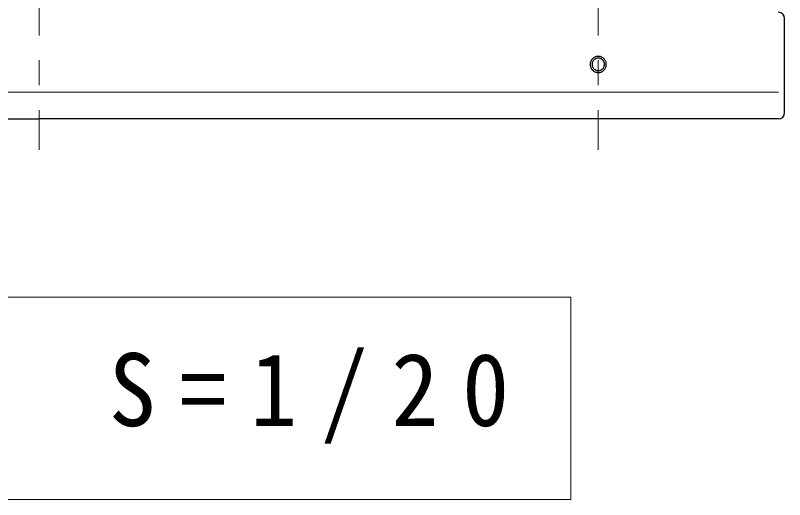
# Model space of a CAD drawing. Units: millimetres on the paper, scale 1:20. Extents: x -385 to 0, y 0 to 267.
# Drawn here: x -259.38 to -228.43, y 191.12 to 210.59 of the extents above; entities that cross this region are included whole.
import ezdxf

# ---------------------------------------------------------------- set-up
doc = ezdxf.new("R2010")
doc.units = ezdxf.units.MM
doc.linetypes.add('USER2', pattern=[6, 3, -1, 1, -1])
doc.layers.add('1_20', color=7, linetype='Continuous', lineweight=25)
doc.styles.add('ＭＳ ゴシック', font='')
doc.styles.get('ＭＳ ゴシック').set_extended_font_data('MS Gothic')

msp = doc.modelspace()

# ---------------------------------------------------------------- linework, layer by layer
at = {"layer": '1_20', "linetype": 'USER2', "lineweight": 13}
for p, q in [((-258.425, 236.787), (-258.425, 205.19)), ((-235.925, 236.787), (-235.925, 205.19))]:
    msp.add_line(p, q, dxfattribs=at)
at = {"layer": '1_20'}
msp.add_line((-228.425, 206.684), (-228.425, 210.468), dxfattribs=at)
at = {"layer": '1_20', "color": 12, "lineweight": 13}
for p in [(-288.175, 207.503), (-228.675, 207.503)]:
    msp.add_line(p, (-258.425, 207.503), dxfattribs=at)
at = {"layer": '1_20', "color": 40}
for p in [(-288.175, 206.434), (-228.675, 206.434)]:
    msp.add_line(p, (-258.425, 206.434), dxfattribs=at)
at = {"layer": '1_20', "lineweight": 13}
for p, q in [((-237.025, 199.257), (-279.825, 199.257)), ((-237.025, 191.123), (-237.025, 199.257)), ((-279.825, 191.123), (-237.025, 191.123))]:
    msp.add_line(p, q, dxfattribs=at)
at = {"layer": '1_20'}
for points in [[(-236.25, 208.622), (-236.249, 208.593), (-236.245, 208.565), (-236.239, 208.538), (-236.23, 208.511), (-236.219, 208.484), (-236.206, 208.459), (-236.191, 208.435), (-236.174, 208.413), (-236.155, 208.392), (-236.134, 208.373), (-236.111, 208.356), (-236.087, 208.34), (-236.062, 208.327), (-236.036, 208.317), (-236.009, 208.308), (-235.981, 208.302), (-235.953, 208.298), (-235.925, 208.297), (-235.896, 208.298), (-235.868, 208.302), (-235.841, 208.308), (-235.814, 208.317), (-235.787, 208.327), (-235.762, 208.34), (-235.738, 208.356), (-235.716, 208.373), (-235.695, 208.392), (-235.676, 208.413), (-235.659, 208.435), (-235.643, 208.459), (-235.63, 208.484), (-235.619, 208.511), (-235.611, 208.538), (-235.605, 208.565), (-235.601, 208.593), (-235.6, 208.622), (-235.601, 208.65), (-235.605, 208.678), (-235.611, 208.706), (-235.619, 208.733), (-235.63, 208.759), (-235.643, 208.784), (-235.659, 208.808), (-235.676, 208.83), (-235.695, 208.851), (-235.716, 208.87), (-235.738, 208.887), (-235.762, 208.903), (-235.787, 208.916), (-235.814, 208.926), (-235.841, 208.935), (-235.868, 208.941), (-235.896, 208.945), (-235.925, 208.946), (-235.953, 208.945), (-235.981, 208.941), (-236.009, 208.935), (-236.036, 208.926), (-236.062, 208.916), (-236.087, 208.903), (-236.111, 208.887), (-236.134, 208.87), (-236.155, 208.851), (-236.174, 208.83), (-236.191, 208.808), (-236.206, 208.784), (-236.219, 208.759), (-236.23, 208.733), (-236.239, 208.706), (-236.245, 208.678), (-236.249, 208.65)], [(-236.175, 208.624), (-236.174, 208.602), (-236.171, 208.581), (-236.166, 208.56), (-236.16, 208.539), (-236.151, 208.519), (-236.141, 208.499), (-236.13, 208.481), (-236.116, 208.464), (-236.102, 208.448), (-236.085, 208.433), (-236.068, 208.42), (-236.05, 208.408), (-236.03, 208.398), (-236.01, 208.39), (-235.989, 208.383), (-235.968, 208.378), (-235.947, 208.375), (-235.925, 208.374), (-235.903, 208.375), (-235.881, 208.378), (-235.86, 208.383), (-235.839, 208.39), (-235.819, 208.398), (-235.8, 208.408), (-235.781, 208.42), (-235.764, 208.433), (-235.748, 208.448), (-235.733, 208.464), (-235.72, 208.481), (-235.708, 208.499), (-235.698, 208.519), (-235.69, 208.539), (-235.683, 208.56), (-235.679, 208.581), (-235.676, 208.602), (-235.675, 208.624), (-235.676, 208.646), (-235.679, 208.667), (-235.683, 208.689), (-235.69, 208.71), (-235.698, 208.73), (-235.708, 208.749), (-235.72, 208.767), (-235.733, 208.785), (-235.748, 208.801), (-235.764, 208.815), (-235.781, 208.829), (-235.8, 208.84), (-235.819, 208.85), (-235.839, 208.859), (-235.86, 208.865), (-235.881, 208.87), (-235.903, 208.873), (-235.925, 208.874), (-235.947, 208.873), (-235.968, 208.87), (-235.989, 208.865), (-236.01, 208.859), (-236.03, 208.85), (-236.05, 208.84), (-236.068, 208.829), (-236.085, 208.815), (-236.102, 208.801), (-236.116, 208.785), (-236.13, 208.767), (-236.141, 208.749), (-236.151, 208.73), (-236.16, 208.71), (-236.166, 208.689), (-236.171, 208.667), (-236.174, 208.646)]]:
    msp.add_lwpolyline(points, close=True, dxfattribs=at)
at = {"layer": '1_20', "color": 40}
for centre, start, end in [((-228.675, 210.468), 0, 90), ((-228.675, 206.684), 270, 0)]:
    msp.add_arc(centre, 0.25, start, end, dxfattribs=at)

# ---------------------------------------------------------------- texts
at = {"layer": '1_20', "insert": (-278.425, 195.19), "char_height": 2.933, "attachment_point": 4, "style": 'ＭＳ ゴシック'}
msp.add_mtext('\\T1.5;\\W0.95;平面図\u3000S=1/20', dxfattribs=at)

doc.saveas('drawing.dxf')
